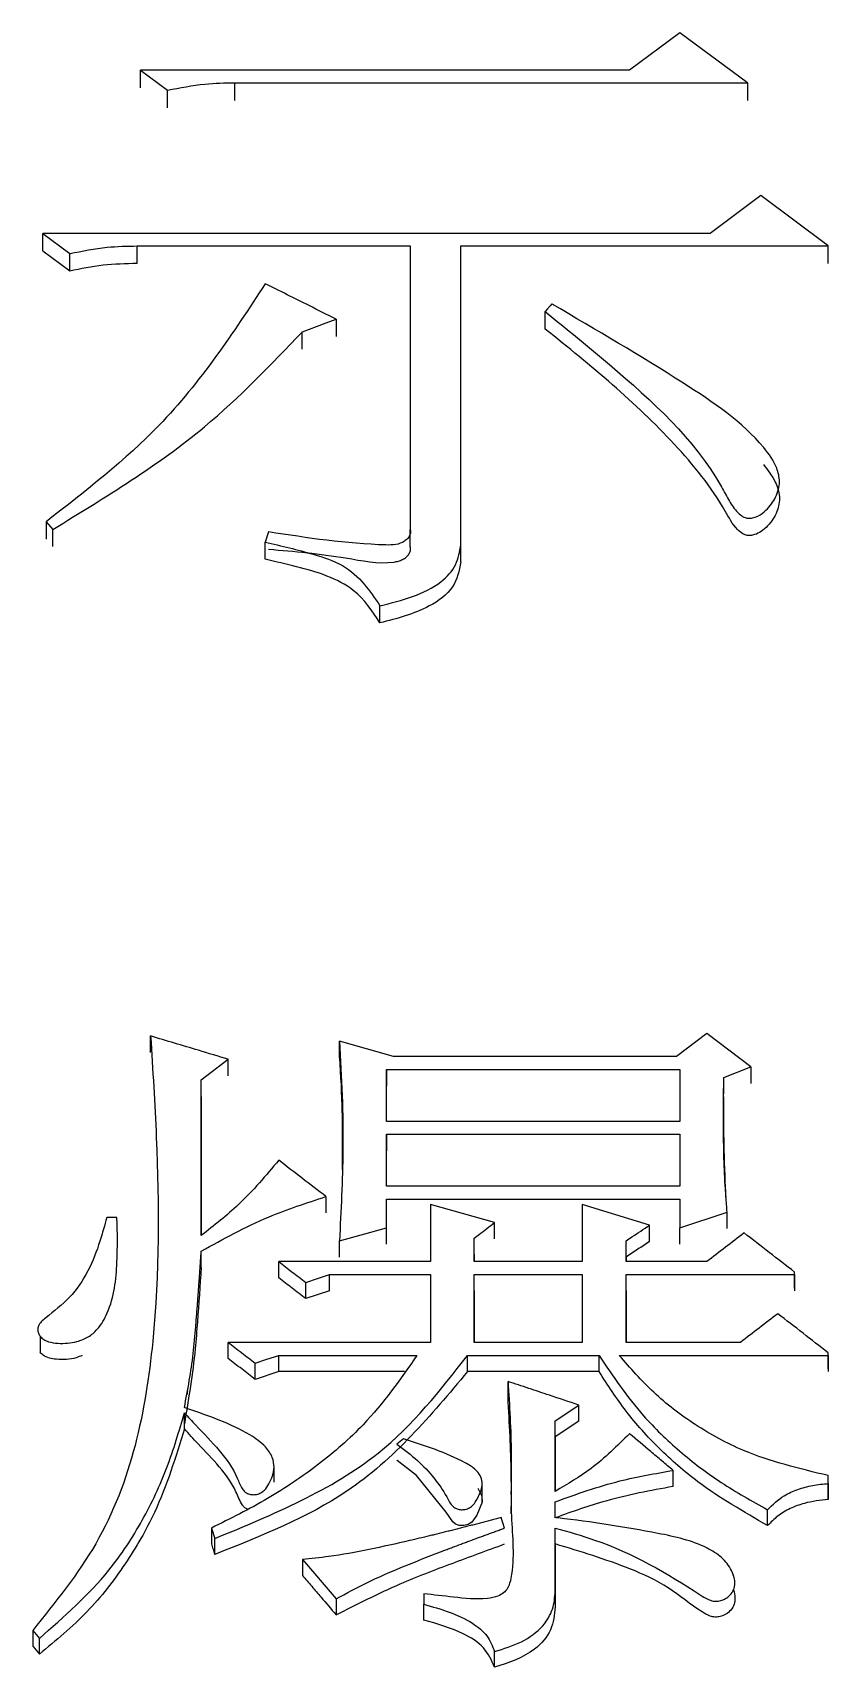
# Model space of a CAD drawing. Header units: millimetres. Extents: x 1890 to 4327, y 775 to 2498.
# Drawn here: x 2449.81 to 2452.36, y 2250.49 to 2255.74 of the extents above; entities that cross this region are included whole.
import ezdxf

# ---------------------------------------------------------------- set-up
doc = ezdxf.new("R2010")
doc.units = ezdxf.units.MM

msp = doc.modelspace()

# ---------------------------------------------------------------- linework, layer by layer
at = {"color": 7, "linetype": 'Continuous', "lineweight": 25}
for p, q in [((2451.8859, 2255.7398), (2451.7236, 2255.6194)), ((2452.1022, 2255.5793), (2451.8859, 2255.7398)), ((2450.1551, 2255.6194), (2450.2416, 2255.5552)), ((2450.1551, 2255.5625), (2450.1551, 2255.6194)), ((2450.2416, 2255.4983), (2450.2416, 2255.5552)), ((2450.458, 2255.5793), (2452.1022, 2255.5793)), ((2450.458, 2255.5224), (2450.458, 2255.5793)), ((2452.1022, 2255.5793), (2452.1022, 2255.5224)), ((2452.1455, 2255.2169), (2451.9832, 2255.0959)), ((2452.3618, 2255.0555), (2452.1455, 2255.2169)), ((2449.8414, 2255.0959), (2449.9279, 2255.0312)), ((2451.9832, 2255.0959), (2449.8414, 2255.0959)), ((2449.8414, 2255.0396), (2449.8414, 2255.0959)), ((2449.9279, 2254.9748), (2449.8414, 2255.0393)), ((2449.9279, 2254.975), (2449.9279, 2255.0312)), ((2450.1443, 2255.0555), (2451.0205, 2255.0555)), ((2450.1443, 2254.9992), (2450.1443, 2255.0555)), ((2451.0205, 2255.0555), (2451.0205, 2254.1459)), ((2451.1827, 2255.0555), (2452.3618, 2255.0555)), ((2451.1828, 2254.097), (2451.1827, 2255.0555)), ((2451.1827, 2254.9992), (2451.1827, 2255.0555)), ((2452.3618, 2254.9992), (2452.3618, 2255.0555)), ((2450.7825, 2254.8208), (2450.7825, 2254.7648)), ((2451.4532, 2254.789), (2451.4532, 2254.8452)), ((2450.6742, 2254.7243), (2450.6742, 2254.7802)), ((2449.8522, 2254.1705), (2449.8738, 2254.146)), ((2449.8522, 2254.1705), (2449.8522, 2254.1151)), ((2449.8738, 2254.0909), (2449.8738, 2254.146)), ((2450.5662, 2254.1378), (2450.5554, 2254.1051)), ((2451.0205, 2254.0906), (2451.0205, 2254.1459)), ((2451.1828, 2254.0417), (2451.1828, 2254.0969)), ((2450.9231, 2253.846), (2450.9231, 2253.9009)), ((2450.1875, 2252.4673), (2450.1875, 2252.5204)), ((2450.9664, 2252.4541), (2450.7933, 2252.5038)), ((2450.7933, 2252.4507), (2450.7933, 2252.5038)), ((2451.9724, 2252.5287), (2451.8751, 2252.4541)), ((2452.1131, 2252.4209), (2451.9724, 2252.5287)), ((2450.3498, 2252.3793), (2450.4364, 2252.4458)), ((2450.4364, 2252.3927), (2450.4364, 2252.4458)), ((2451.8751, 2252.4541), (2450.9664, 2252.4541)), ((2450.9448, 2252.4126), (2451.8859, 2252.4126)), ((2450.9448, 2252.2464), (2450.9448, 2252.4126)), ((2450.9448, 2252.4126), (2450.9448, 2252.3596)), ((2451.8859, 2252.4126), (2451.8859, 2252.2464)), ((2452.0265, 2252.3876), (2452.1131, 2252.4209)), ((2452.0265, 2252.3347), (2452.0265, 2252.3876)), ((2452.1131, 2252.4209), (2452.1131, 2252.3679)), ((2450.3498, 2251.8799), (2450.3498, 2252.3793)), ((2450.3498, 2252.3264), (2450.3498, 2252.3793)), ((2450.9448, 2252.2464), (2450.9448, 2252.3595)), ((2450.3498, 2252.3264), (2450.3498, 2251.8843)), ((2450.8018, 2252.2655), (2450.8019, 2252.0917)), ((2451.8859, 2252.2464), (2450.9448, 2252.2464)), ((2450.9448, 2252.2048), (2451.8859, 2252.2048)), ((2450.9448, 2252.0383), (2450.9448, 2252.2048)), ((2450.9448, 2252.2048), (2450.9448, 2252.1521)), ((2451.8859, 2252.2048), (2451.8859, 2252.0383)), ((2450.9448, 2252.0383), (2450.9448, 2252.1521)), ((2451.8859, 2252.0383), (2450.9448, 2252.0383)), ((2450.7501, 2252.005), (2450.7501, 2251.9525)), ((2450.9448, 2251.9967), (2451.8859, 2251.9967)), ((2450.9448, 2251.9049), (2450.9448, 2251.9967)), ((2450.9448, 2251.9442), (2450.9448, 2251.9967)), ((2451.0854, 2251.98), (2451.0854, 2251.7964)), ((2451.5722, 2251.98), (2451.5722, 2251.7964)), ((2451.8859, 2251.9967), (2451.8859, 2251.9049)), ((2450.0794, 2251.9383), (2450.0469, 2251.9383)), ((2450.9448, 2251.8526), (2450.9448, 2251.9442)), ((2451.2909, 2251.8692), (2451.2909, 2251.9216)), ((2451.8859, 2251.9049), (2452.0373, 2251.955)), ((2452.0373, 2251.9026), (2452.0373, 2251.955)), ((2450.7934, 2251.8632), (2450.9448, 2251.9049)), ((2450.7934, 2251.8109), (2450.7934, 2251.8632)), ((2450.9448, 2251.8526), (2450.9448, 2251.9049)), ((2451.226, 2251.7964), (2451.226, 2251.8716)), ((2451.226, 2251.8192), (2451.226, 2251.8716)), ((2451.7128, 2251.7964), (2451.7128, 2251.8632)), ((2451.7128, 2251.8109), (2451.7128, 2251.8632)), ((2451.7885, 2251.8609), (2451.7885, 2251.9133)), ((2451.8859, 2251.8526), (2451.8859, 2251.9049)), ((2450.0813, 2251.8612), (2450.0813, 2251.8615)), ((2450.3498, 2251.7776), (2450.3498, 2251.8298)), ((2451.226, 2251.8192), (2451.226, 2251.7964)), ((2451.7128, 2251.8109), (2451.7128, 2251.7964)), ((2451.0854, 2251.7964), (2450.5986, 2251.7964)), ((2450.5986, 2251.7442), (2450.5986, 2251.7964)), ((2451.5722, 2251.7964), (2451.226, 2251.7964)), ((2451.9724, 2251.7964), (2451.7128, 2251.7964)), ((2452.2537, 2251.7547), (2452.2537, 2251.763)), ((2452.2537, 2251.7109), (2452.2537, 2251.763)), ((2450.6852, 2251.6775), (2450.6852, 2251.7296)), ((2450.7609, 2251.7547), (2451.0854, 2251.7547)), ((2450.7609, 2251.7025), (2450.7609, 2251.7547)), ((2451.0854, 2251.7547), (2451.0854, 2251.5373)), ((2451.226, 2251.7547), (2451.5722, 2251.7547)), ((2451.226, 2251.5373), (2451.226, 2251.7547)), ((2451.226, 2251.7025), (2451.226, 2251.7547)), ((2451.5722, 2251.7547), (2451.5722, 2251.5373)), ((2451.7128, 2251.7547), (2452.2537, 2251.7547)), ((2451.7128, 2251.5373), (2451.7128, 2251.7547)), ((2451.7128, 2251.7025), (2451.7128, 2251.7547)), ((2452.2537, 2251.7547), (2452.2537, 2251.7025)), ((2450.7609, 2251.7025), (2450.6852, 2251.6775)), ((2451.226, 2251.7025), (2451.226, 2251.5373)), ((2451.7128, 2251.7025), (2451.7128, 2251.5373)), ((2449.8328, 2251.5575), (2449.8328, 2251.5053)), ((2451.0854, 2251.5373), (2450.4364, 2251.5373)), ((2450.5986, 2251.4954), (2451.0421, 2251.4954)), ((2450.5986, 2251.4436), (2450.5986, 2251.4954)), ((2451.2044, 2251.4954), (2451.6263, 2251.4954)), ((2451.2044, 2251.4436), (2451.2044, 2251.4954)), ((2451.5722, 2251.5373), (2451.226, 2251.5373)), ((2451.6263, 2251.4436), (2451.6263, 2251.4954)), ((2451.6912, 2251.4954), (2452.3619, 2251.4954)), ((2452.0806, 2251.5373), (2451.7128, 2251.5373)), ((2452.3619, 2251.4954), (2452.3619, 2251.5038)), ((2452.3619, 2251.4519), (2452.3619, 2251.5038)), ((2452.3619, 2251.4954), (2452.3619, 2251.4436)), ((2450.5229, 2251.4185), (2450.5229, 2251.4703)), ((2450.5986, 2251.4436), (2450.5229, 2251.4185)), ((2451.0019, 2251.4436), (2450.5986, 2251.4436)), ((2451.6263, 2251.4436), (2451.2044, 2251.4436)), ((2451.3342, 2251.3599), (2451.3342, 2251.4116)), ((2450.2958, 2251.2595), (2450.2958, 2251.3111)), ((2451.4857, 2251.2859), (2451.5614, 2251.3362)), ((2451.4857, 2251.0592), (2451.4857, 2251.2859)), ((2451.4857, 2251.2343), (2451.4857, 2251.2859)), ((2451.5614, 2251.2846), (2451.5614, 2251.3362)), ((2451.5614, 2251.2846), (2451.4857, 2251.2343)), ((2451.4857, 2251.2343), (2451.4857, 2251.0592)), ((2450.9989, 2251.2272), (2450.9773, 2251.2104)), ((2450.5836, 2251.0883), (2450.5836, 2251.14)), ((2451.2512, 2251.0257), (2451.2512, 2251.0772)), ((2451.8643, 2251.075), (2451.8643, 2251.1263)), ((2452.3619, 2251.0843), (2452.3619, 2251.1096)), ((2452.3619, 2251.0843), (2452.3619, 2251.033)), ((2451.4857, 2250.975), (2451.4857, 2251.0255)), ((2451.4857, 2250.9743), (2451.4857, 2251.0255)), ((2451.3234, 2250.9414), (2451.3126, 2250.975)), ((2452.1672, 2250.9491), (2452.1672, 2251.0003)), ((2450.3823, 2250.9414), (2450.3931, 2250.9077)), ((2451.4857, 2250.7392), (2451.4857, 2250.9414)), ((2451.4857, 2250.8903), (2451.4857, 2250.9414)), ((2450.3931, 2250.8567), (2450.3931, 2250.9077)), ((2451.4857, 2250.8903), (2451.4857, 2250.6884)), ((2450.6744, 2250.8403), (2450.7825, 2250.7139)), ((2450.6744, 2250.8403), (2450.6744, 2250.7894)), ((2452.0564, 2250.7898), (2452.0564, 2250.7943)), ((2450.7825, 2250.7139), (2450.7825, 2250.6631)), ((2451.0638, 2250.7307), (2451.0638, 2250.697)), ((2451.4857, 2250.7392), (2451.4857, 2250.6884)), ((2451.0638, 2250.6463), (2451.0638, 2250.697)), ((2449.8091, 2250.6125), (2449.8091, 2250.5618)), ((2449.8306, 2250.5367), (2449.8306, 2250.5874)), ((2451.291, 2250.4945), (2451.291, 2250.5451))]:
    msp.add_line(p, q, dxfattribs=at)
at = {"color": 7, "linetype": 'Continuous', "lineweight": 25, "flags": 128}
for points in [[(2451.7236, 2255.6194), (2451.1766, 2255.6194), (2450.1551, 2255.6194)], [(2451.4748, 2254.8694), (2451.4694, 2254.8633), (2451.4613, 2254.8542), (2451.4532, 2254.8452)], [(2450.6743, 2254.7803), (2450.7199, 2254.7973), (2450.7512, 2254.8091), (2450.7825, 2254.8208)], [(2450.5554, 2254.05), (2450.5554, 2254.0724), (2450.5554, 2254.0888), (2450.5554, 2254.1051)], [(2451.2909, 2251.9216), (2451.1882, 2251.9508), (2451.0854, 2251.98)], [(2451.7885, 2251.9133), (2451.6804, 2251.9466), (2451.5722, 2251.98)], [(2450.6852, 2251.7296), (2450.723, 2251.7421), (2450.7609, 2251.7547)], [(2450.4364, 2251.4854), (2450.4364, 2251.4984), (2450.4364, 2251.5113), (2450.4364, 2251.5243), (2450.4364, 2251.5373)], [(2450.5229, 2251.4703), (2450.5608, 2251.4829), (2450.5986, 2251.4954)], [(2451.2373, 2251.069), (2451.2501, 2251.0435), (2451.251, 2251.024), (2451.2344, 2250.9824), (2451.2183, 2250.9604), (2451.2063, 2250.9529), (2451.1921, 2250.9494), (2451.177, 2250.95), (2451.1657, 2250.954), (2451.1566, 2250.9609), (2451.136, 2250.9924), (2451.0401, 2251.1096), (2450.978, 2251.1584), (2450.9773, 2251.1589), (2450.9773, 2251.1589)], [(2452.3619, 2251.0582), (2452.3619, 2251.0753), (2452.3619, 2251.0925), (2452.3619, 2251.1096)], [(2452.3619, 2251.033), (2452.3619, 2251.0416), (2452.3619, 2251.0472), (2452.3619, 2251.0527), (2452.3619, 2251.0582)], [(2450.3823, 2250.9414), (2450.3823, 2250.9203), (2450.3823, 2250.9053), (2450.3823, 2250.8903)], [(2449.8091, 2250.6126), (2449.8198, 2250.6), (2449.8306, 2250.5874)], [(2449.8091, 2250.5619), (2449.8145, 2250.5556), (2449.8199, 2250.5492), (2449.8306, 2250.5367)]]:
    msp.add_lwpolyline(points, dxfattribs=at)
at = {"color": 7, "linetype": 'Continuous', "lineweight": 25}
for points, knots in [([(2450.2416, 2255.5552), (2450.2814, 2255.5631), (2450.3525, 2255.5774), (2450.4257, 2255.5787), (2450.458, 2255.5793)], [0, 0, 0, 0, 0.5588349, 1, 1, 1, 1]), ([(2449.9279, 2255.0312), (2449.9677, 2255.0392), (2450.0388, 2255.0536), (2450.112, 2255.0549), (2450.1443, 2255.0555)], [0, 0, 0, 0, 0.558835, 1, 1, 1, 1]), ([(2450.1443, 2254.999), (2450.1076, 2254.9983), (2450.0344, 2254.9968), (2449.9634, 2254.9821), (2449.9279, 2254.9748)], [0, 0, 0, 0, 0.501146, 1, 1, 1, 1]), ([(2450.5553, 2254.9342), (2450.4516, 2254.7762), (2450.2648, 2254.4915), (2449.9793, 2254.2694), (2449.8522, 2254.1705)], [0, 0, 0, 0, 0.554743, 1, 1, 1, 1]), ([(2450.7825, 2254.8208), (2450.7537, 2254.8352), (2450.7014, 2254.8613), (2450.6257, 2254.8991), (2450.5788, 2254.9225), (2450.5553, 2254.9342)], [0, 0, 0, 0, 0.380598, 0.690299, 1, 1, 1, 1]), ([(2451.4533, 2254.8452), (2451.5223, 2254.7889), (2451.7302, 2254.6195), (2451.9469, 2254.4218), (2452.0395, 2254.2439), (2452.0601, 2254.2114), (2452.0791, 2254.1923), (2452.0926, 2254.1839), (2452.1067, 2254.181), (2452.1212, 2254.1824), (2452.1412, 2254.1902), (2452.169, 2254.2119), (2452.1961, 2254.2492), (2452.209, 2254.2973), (2452.1958, 2254.3536), (2452.1104, 2254.4748), (2451.855, 2254.6467), (2451.6173, 2254.7861), (2451.4752, 2254.8692), (2451.4749, 2254.8694)], [0, 0, 0, 0, 0.129751, 0.390615, 0.417722, 0.440785, 0.449026, 0.457344, 0.462695, 0.468033, 0.476543, 0.491684, 0.518141, 0.545407, 0.56857, 0.608449, 0.76773, 0.999424, 1, 1, 1, 1]), ([(2449.8738, 2254.146), (2450.0433, 2254.2494), (2450.3438, 2254.4327), (2450.574, 2254.6748), (2450.6743, 2254.7803)], [0, 0, 0, 0, 0.564156, 1, 1, 1, 1]), ([(2452.1537, 2254.354), (2452.1677, 2254.3359), (2452.1921, 2254.3043), (2452.2087, 2254.2513), (2452.1998, 2254.2011), (2452.1751, 2254.1636), (2452.1483, 2254.1398), (2452.129, 2254.1294), (2452.112, 2254.1256), (2452.0984, 2254.1268), (2452.0839, 2254.1333), (2452.0567, 2254.1571), (2452.0024, 2254.2632), (2451.873, 2254.4225), (2451.6719, 2254.6131), (2451.5263, 2254.7302), (2451.4533, 2254.789)], [0, 0, 0, 0, 0.056587, 0.098625, 0.141053, 0.187023, 0.208835, 0.226448, 0.236596, 0.246842, 0.255499, 0.27218, 0.331955, 0.555309, 0.776815, 1, 1, 1, 1]), ([(2451.0202, 2254.1459), (2451.0208, 2254.1429), (2451.022, 2254.1371), (2451.0195, 2254.127), (2451.013, 2254.1168), (2450.9986, 2254.1046), (2450.9739, 2254.0954), (2450.8254, 2254.098), (2450.6906, 2254.1187), (2450.5662, 2254.1378)], [0, 0, 0, 0, 0.021761, 0.042896, 0.073473, 0.104863, 0.166644, 0.230755, 1, 1, 1, 1]), ([(2450.5554, 2254.1051), (2450.6069, 2254.0931), (2450.6913, 2254.0733), (2450.8059, 2254.0355), (2450.8756, 2253.9726), (2450.9074, 2253.9246), (2450.9231, 2253.9009)], [0, 0, 0, 0, 0.34927, 0.57275, 0.788452, 1, 1, 1, 1]), ([(2450.5662, 2254.0825), (2450.6483, 2254.0754), (2450.7817, 2254.0637), (2450.9219, 2254.0333), (2450.9828, 2254.0436), (2450.9963, 2254.049), (2451.0079, 2254.0568), (2451.0169, 2254.0667), (2451.021, 2254.0764), (2451.0216, 2254.0846), (2451.0207, 2254.0886), (2451.0202, 2254.0906)], [0, 0, 0, 0, 0.505401, 0.821161, 0.85106, 0.880945, 0.911279, 0.941153, 0.970244, 0.984887, 1, 1, 1, 1]), ([(2450.9231, 2253.9009), (2450.9945, 2253.9187), (2451.0926, 2253.9432), (2451.1724, 2254.0302), (2451.1793, 2254.0749), (2451.1828, 2254.097)], [0, 0, 0, 0, 0.574617, 0.790317, 1, 1, 1, 1]), ([(2450.9231, 2253.8459), (2450.8986, 2253.8836), (2450.8576, 2253.9466), (2450.7537, 2253.9999), (2450.6558, 2254.0269), (2450.5889, 2254.0422), (2450.5554, 2254.0499)], [0, 0, 0, 0, 0.328257, 0.547892, 0.773338, 1, 1, 1, 1]), ([(2451.1828, 2254.0418), (2451.1772, 2254.0136), (2451.1657, 2253.956), (2451.0659, 2253.8827), (2450.9779, 2253.86), (2450.9231, 2253.8459)], [0, 0, 0, 0, 0.266546, 0.544071, 1, 1, 1, 1]), ([(2450.1875, 2252.5204), (2450.1943, 2252.4118), (2450.2145, 2252.0863), (2450.2171, 2251.5404), (2450.1036, 2250.9788), (2449.882, 2250.7032), (2449.8091, 2250.6126)], [0, 0, 0, 0, 0.1662225, 0.4984072, 0.8349853, 1, 1, 1, 1]), ([(2450.4364, 2252.4458), (2450.4046, 2252.4553), (2450.3473, 2252.4725), (2450.2644, 2252.4974), (2450.2131, 2252.5127), (2450.1875, 2252.5204)], [0, 0, 0, 0, 0.382595, 0.691297, 1, 1, 1, 1]), ([(2450.7933, 2252.5038), (2450.7966, 2252.4456), (2450.8031, 2252.3291), (2450.8062, 2252.1155), (2450.7983, 2251.9601), (2450.7934, 2251.8632)], [0, 0, 0, 0, 0.273666, 0.547375, 1, 1, 1, 1]), ([(2450.7933, 2252.4507), (2450.7969, 2252.3925), (2450.8006, 2252.3303), (2450.8016, 2252.268), (2450.8016, 2252.2641)], [0, 0, 0, 0, 0.937412, 1, 1, 1, 1]), ([(2452.0373, 2251.955), (2452.036, 2251.9715), (2452.034, 2251.9962), (2452.0299, 2252.0539), (2452.0279, 2252.0992), (2452.0268, 2252.1404), (2452.0265, 2252.1528), (2452.0263, 2252.1652), (2452.0261, 2252.1775), (2452.0259, 2252.1899), (2452.0258, 2252.2023), (2452.0257, 2252.2146), (2452.0256, 2252.2311), (2452.0255, 2252.2476), (2452.0255, 2252.264), (2452.0256, 2252.2764), (2452.0256, 2252.2867), (2452.0257, 2252.2949), (2452.0257, 2252.3032), (2452.0258, 2252.3114), (2452.0258, 2252.3196), (2452.0259, 2252.3258), (2452.026, 2252.332), (2452.026, 2252.3381), (2452.0261, 2252.3443), (2452.0261, 2252.3505), (2452.0262, 2252.3567), (2452.0263, 2252.3628), (2452.0263, 2252.369), (2452.0264, 2252.3773), (2452.0265, 2252.3835), (2452.0265, 2252.3876)], [0, 0, 0, 0, 0.114246, 0.171369, 0.39989, 0.428452, 0.457013, 0.485575, 0.514136, 0.542697, 0.571259, 0.59982, 0.628382, 0.685505, 0.714066, 0.742627, 0.771189, 0.785469, 0.79975, 0.828312, 0.842592, 0.856873, 0.871154, 0.885434, 0.899715, 0.913996, 0.928276, 0.942557, 0.956838, 0.971119, 1, 1, 1, 1]), ([(2452.0338, 2252.0033), (2452.0338, 2252.0033), (2452.0338, 2252.0033), (2452.0337, 2252.0041), (2452.032, 2252.0392), (2452.0278, 2252.1363), (2452.0267, 2252.2354), (2452.0265, 2252.2902), (2452.0265, 2252.3155), (2452.0265, 2252.3215), (2452.0265, 2252.3242), (2452.0265, 2252.3245), (2452.0265, 2252.3247)], [0, 0, 0, 0, 0.00255, 0.007632, 0.020222, 0.476157, 0.750202, 0.924211, 0.964421, 0.979196, 0.990878, 1, 1, 1, 1]), ([(2450.5986, 2252.1216), (2450.5576, 2252.0729), (2450.484, 2251.9854), (2450.3911, 2251.9123), (2450.3499, 2251.8799)], [0, 0, 0, 0, 0.556386, 1, 1, 1, 1]), ([(2450.7501, 2252.005), (2450.7248, 2252.0244), (2450.6744, 2252.0633), (2450.6239, 2252.1022), (2450.5986, 2252.1216)], [0, 0, 0, 0, 0.500003, 1, 1, 1, 1]), ([(2450.3498, 2251.8298), (2450.4204, 2251.8689), (2450.547, 2251.9389), (2450.6878, 2251.9847), (2450.7501, 2252.005)], [0, 0, 0, 0, 0.5578888, 1, 1, 1, 1]), ([(2450.0469, 2251.9383), (2450.0399, 2251.9129), (2450.0152, 2251.8231), (2449.9624, 2251.7023), (2449.8712, 2251.6331), (2449.8365, 2251.6038), (2449.8271, 2251.5909), (2449.8244, 2251.5782), (2449.8266, 2251.5666), (2449.8333, 2251.5555), (2449.8444, 2251.5457), (2449.8635, 2251.5371), (2449.9001, 2251.5323), (2449.9447, 2251.5363), (2449.9889, 2251.553), (2450.0243, 2251.5845), (2450.0685, 2251.6632), (2450.0821, 2251.7873), (2450.0812, 2251.8897), (2450.0794, 2251.9378), (2450.0794, 2251.9383)], [0, 0, 0, 0, 0.0801741, 0.2833022, 0.3768882, 0.3951622, 0.4106034, 0.4221834, 0.4337475, 0.4459485, 0.4596218, 0.4747566, 0.5015385, 0.5546435, 0.5898789, 0.6251459, 0.6851674, 0.8527528, 0.9985461, 1, 1, 1, 1]), ([(2451.226, 2251.8716), (2451.2315, 2251.8757), (2451.245, 2251.8862), (2451.2666, 2251.9028), (2451.2828, 2251.9154), (2451.2909, 2251.9216)], [0, 0, 0, 0, 0.250001, 0.625, 1, 1, 1, 1]), ([(2451.7128, 2251.8632), (2451.7191, 2251.8674), (2451.7349, 2251.8778), (2451.7601, 2251.8945), (2451.7791, 2251.907), (2451.7885, 2251.9133)], [0, 0, 0, 0, 0.250001, 0.625, 1, 1, 1, 1]), ([(2452.0914, 2251.8883), (2452.0716, 2251.873), (2452.0319, 2251.8424), (2451.9923, 2251.8117), (2451.9724, 2251.7964)], [0, 0, 0, 0, 0.4999996, 1, 1, 1, 1]), ([(2452.2537, 2251.763), (2452.2266, 2251.7839), (2452.1726, 2251.8257), (2452.1185, 2251.8674), (2452.0914, 2251.8883)], [0, 0, 0, 0, 0.499999, 1, 1, 1, 1]), ([(2450.2958, 2251.3278), (2450.3065, 2251.3855), (2450.3227, 2251.4721), (2450.3303, 2251.5666), (2450.3337, 2251.6065), (2450.3348, 2251.621), (2450.3357, 2251.6319), (2450.3366, 2251.6428), (2450.3374, 2251.6537), (2450.3381, 2251.6627), (2450.3388, 2251.6718), (2450.3393, 2251.6791), (2450.3399, 2251.6863), (2450.3404, 2251.6936), (2450.3409, 2251.7008), (2450.3416, 2251.7099), (2450.3421, 2251.7172), (2450.3428, 2251.7262), (2450.3433, 2251.7335), (2450.3438, 2251.7407), (2450.3443, 2251.748), (2450.3448, 2251.7553), (2450.3454, 2251.7643), (2450.3459, 2251.7716), (2450.3465, 2251.7806), (2450.347, 2251.7879), (2450.3476, 2251.797), (2450.3481, 2251.8042), (2450.3486, 2251.8115), (2450.3491, 2251.8194), (2450.3496, 2251.8255), (2450.3498, 2251.8298)], [0, 0, 0, 0, 0.346641, 0.519778, 0.56306, 0.584702, 0.606343, 0.627984, 0.649625, 0.671267, 0.682087, 0.703729, 0.714549, 0.72537, 0.747011, 0.757832, 0.779473, 0.790294, 0.811935, 0.822756, 0.833576, 0.855218, 0.866038, 0.887679, 0.8985, 0.920141, 0.930962, 0.952603, 0.963424, 0.974244, 1, 1, 1, 1]), ([(2451.7885, 2251.8609), (2451.7759, 2251.8526), (2451.7507, 2251.8359), (2451.7254, 2251.8192), (2451.7128, 2251.8109)], [0, 0, 0, 0, 0.4999968, 1, 1, 1, 1]), ([(2450.3498, 2251.7776), (2450.3458, 2251.7196), (2450.3398, 2251.6325), (2450.3272, 2251.465), (2450.3091, 2251.3562), (2450.2958, 2251.2762)], [0, 0, 0, 0, 0.346763, 0.520146, 1, 1, 1, 1]), ([(2450.5986, 2251.7964), (2450.6131, 2251.7853), (2450.6419, 2251.763), (2450.6708, 2251.7408), (2450.6852, 2251.7296)], [0, 0, 0, 0, 0.499999, 1, 1, 1, 1]), ([(2450.6852, 2251.6775), (2450.6708, 2251.6886), (2450.6419, 2251.7109), (2450.6131, 2251.7331), (2450.5986, 2251.7442)], [0, 0, 0, 0, 0.499998, 1, 1, 1, 1]), ([(2452.1996, 2251.6293), (2452.1798, 2251.614), (2452.1401, 2251.5833), (2452.1004, 2251.5526), (2452.0806, 2251.5373)], [0, 0, 0, 0, 0.5, 1, 1, 1, 1]), ([(2452.3619, 2251.5038), (2452.3348, 2251.5247), (2452.2807, 2251.5666), (2452.2266, 2251.6084), (2452.1996, 2251.6293)], [0, 0, 0, 0, 0.499999, 1, 1, 1, 1]), ([(2449.9683, 2251.4956), (2449.9619, 2251.4927), (2449.9364, 2251.4817), (2449.8985, 2251.4806), (2449.8628, 2251.4857), (2449.8438, 2251.4934), (2449.8361, 2251.502), (2449.833, 2251.5055)], [0, 0, 0, 0, 0.148468, 0.585965, 0.740537, 0.896744, 1, 1, 1, 1]), ([(2451.0421, 2251.4954), (2450.9886, 2251.4186), (2450.8997, 2251.2913), (2450.7282, 2251.1431), (2450.5644, 2251.0318), (2450.4432, 2250.9716), (2450.3823, 2250.9414)], [0, 0, 0, 0, 0.333002, 0.552476, 0.774971, 1, 1, 1, 1]), ([(2450.3931, 2250.9077), (2450.5816, 2250.9858), (2450.9131, 2251.1231), (2451.1166, 2251.3832), (2451.2044, 2251.4954)], [0, 0, 0, 0, 0.568507, 1, 1, 1, 1]), ([(2450.4364, 2251.5373), (2450.4508, 2251.5261), (2450.4797, 2251.5038), (2450.5085, 2251.4815), (2450.5229, 2251.4703)], [0, 0, 0, 0, 0.499999, 1, 1, 1, 1]), ([(2451.6263, 2251.4954), (2451.6709, 2251.429), (2451.7447, 2251.3191), (2451.8832, 2251.1861), (2452.0164, 2251.0841), (2452.1167, 2251.0283), (2452.1672, 2251.0003)], [0, 0, 0, 0, 0.3338091, 0.553089, 0.7752188, 1, 1, 1, 1]), ([(2452.3619, 2251.1096), (2452.269, 2251.132), (2452.117, 2251.1687), (2451.9328, 2251.2697), (2451.7979, 2251.3731), (2451.7266, 2251.4549), (2451.6912, 2251.4954)], [0, 0, 0, 0, 0.347456, 0.568585, 0.785979, 1, 1, 1, 1]), ([(2451.2044, 2251.4436), (2451.0871, 2251.303), (2450.8738, 2251.0474), (2450.5422, 2250.9158), (2450.3931, 2250.8567)], [0, 0, 0, 0, 0.550322, 1, 1, 1, 1]), ([(2450.5229, 2251.4185), (2450.5085, 2251.4296), (2450.4797, 2251.4519), (2450.4508, 2251.4742), (2450.4364, 2251.4854)], [0, 0, 0, 0, 0.499999, 1, 1, 1, 1]), ([(2452.1672, 2250.9491), (2452.0902, 2250.9934), (2451.9642, 2251.0661), (2451.8174, 2251.1951), (2451.7102, 2251.3137), (2451.6542, 2251.4005), (2451.6263, 2251.4436)], [0, 0, 0, 0, 0.3460616, 0.5666401, 0.7845076, 1, 1, 1, 1]), ([(2451.3342, 2251.4116), (2451.339, 2251.3341), (2451.348, 2251.1905), (2451.3396, 2250.9802), (2451.3577, 2250.8357), (2451.337, 2250.7524), (2451.3209, 2250.7327), (2451.2985, 2250.7205), (2451.2438, 2250.7099), (2451.1632, 2250.7192), (2451.0955, 2250.727), (2451.0638, 2250.7307)], [0, 0, 0, 0, 0.256994, 0.476109, 0.695219, 0.732033, 0.752358, 0.772757, 0.805752, 0.908876, 1, 1, 1, 1]), ([(2451.5614, 2251.3362), (2451.53, 2251.3466), (2451.4764, 2251.3644), (2451.4007, 2251.3896), (2451.3564, 2251.4043), (2451.3342, 2251.4116)], [0, 0, 0, 0, 0.414509, 0.7072526, 1, 1, 1, 1]), ([(2450.305, 2251.3706), (2450.305, 2251.3707), (2450.305, 2251.3709), (2450.3056, 2251.3741), (2450.3064, 2251.3784), (2450.3071, 2251.3817)], [0, 0, 0, 0, 0.077285, 0.286179, 1, 1, 1, 1]), ([(2451.3447, 2250.9873), (2451.345, 2251.0293), (2451.3457, 2251.1538), (2451.3388, 2251.2778), (2451.3342, 2251.3599)], [0, 0, 0, 0, 0.337144, 1, 1, 1, 1]), ([(2449.8306, 2250.5874), (2449.9099, 2250.6571), (2450.0396, 2250.7711), (2450.164, 2250.9645), (2450.2445, 2251.1345), (2450.2787, 2251.2523), (2450.2957, 2251.3111)], [0, 0, 0, 0, 0.345608, 0.56562, 0.783503, 1, 1, 1, 1]), ([(2450.2958, 2251.3111), (2450.3079, 2251.2977), (2450.3687, 2251.2308), (2450.4481, 2251.1563), (2450.4756, 2251.0745), (2450.4889, 2251.0573), (2450.5008, 2251.0507), (2450.5142, 2251.048), (2450.5282, 2251.0489), (2450.5419, 2251.0538), (2450.5562, 2251.0651), (2450.573, 2251.0923), (2450.5872, 2251.1284), (2450.5793, 2251.1707), (2450.5539, 2251.2084), (2450.466, 2251.2695), (2450.3716, 2251.3016), (2450.2994, 2251.3266), (2450.2958, 2251.3278)], [0, 0, 0, 0, 0.066061, 0.330698, 0.377872, 0.393648, 0.409584, 0.423627, 0.439084, 0.455682, 0.472085, 0.502894, 0.574478, 0.61493, 0.665656, 0.740076, 0.987057, 1, 1, 1, 1]), ([(2450.2957, 2251.2595), (2450.2679, 2251.1688), (2450.2219, 2251.0189), (2450.1091, 2250.824), (2449.9885, 2250.6678), (2449.8835, 2250.5806), (2449.8306, 2250.5367)], [0, 0, 0, 0, 0.334701, 0.553509, 0.775023, 1, 1, 1, 1]), ([(2450.4979, 2251.002), (2450.4951, 2251.0033), (2450.4886, 2251.0064), (2450.4742, 2251.0251), (2450.4475, 2251.1033), (2450.3686, 2251.1787), (2450.3102, 2251.2435), (2450.2958, 2251.2595)], [0, 0, 0, 0, 0.025812, 0.060648, 0.209585, 0.805129, 1, 1, 1, 1]), ([(2451.7236, 2251.2439), (2451.6845, 2251.205), (2451.614, 2251.1349), (2451.5252, 2251.0825), (2451.4857, 2251.0592)], [0, 0, 0, 0, 0.5551112, 1, 1, 1, 1]), ([(2451.8643, 2251.1263), (2451.8522, 2251.1364), (2451.8281, 2251.1566), (2451.7812, 2251.1958), (2451.7464, 2251.2249), (2451.7236, 2251.2439)], [0, 0, 0, 0, 0.25711, 0.51422, 1, 1, 1, 1]), ([(2450.9773, 2251.2104), (2451.0002, 2251.1934), (2451.0439, 2251.1609), (2451.0976, 2251.1033), (2451.1326, 2251.0528), (2451.1503, 2251.0154), (2451.168, 2251.0032), (2451.1805, 2251.0001), (2451.1942, 2251.0002), (2451.2081, 2251.004), (2451.2222, 2251.0137), (2451.2364, 2251.0356), (2451.2491, 2251.0609), (2451.253, 2251.0893), (2451.2453, 2251.1104), (2451.2281, 2251.1329), (2451.1787, 2251.1618), (2451.1015, 2251.195), (2451.0333, 2251.2164), (2450.9989, 2251.2272)], [0, 0, 0, 0, 0.117411, 0.224515, 0.331514, 0.385099, 0.401502, 0.417942, 0.434593, 0.453955, 0.473463, 0.503457, 0.565825, 0.597867, 0.629903, 0.663788, 0.718191, 0.858064, 1, 1, 1, 1]), ([(2451.4857, 2251.0255), (2451.5541, 2251.0501), (2451.6767, 2251.0941), (2451.8068, 2251.1165), (2451.8643, 2251.1263)], [0, 0, 0, 0, 0.5585499, 1, 1, 1, 1]), ([(2451.8643, 2251.075), (2451.7915, 2251.0614), (2451.6618, 2251.0373), (2451.5394, 2250.9935), (2451.4857, 2250.9743)], [0, 0, 0, 0, 0.561231, 1, 1, 1, 1]), ([(2452.1672, 2251.0003), (2452.1837, 2251.0165), (2452.2112, 2251.0434), (2452.2636, 2251.0662), (2452.3115, 2251.0797), (2452.345, 2251.0828), (2452.3619, 2251.0843)], [0, 0, 0, 0, 0.330678, 0.55099, 0.77457, 1, 1, 1, 1]), ([(2452.3619, 2251.033), (2452.3359, 2251.0301), (2452.2934, 2251.0254), (2452.2389, 2251.0052), (2452.1981, 2250.9811), (2452.1774, 2250.9597), (2452.1672, 2250.9491)], [0, 0, 0, 0, 0.3471514, 0.569168, 0.7868569, 1, 1, 1, 1]), ([(2451.3126, 2250.975), (2451.3099, 2250.9743), (2451.3047, 2250.9729), (2451.2967, 2250.9709), (2451.2888, 2250.9688), (2451.2782, 2250.966), (2451.2676, 2250.9632), (2451.257, 2250.9605), (2451.2491, 2250.9584), (2451.2385, 2250.9556), (2451.2279, 2250.9529), (2451.2173, 2250.9501), (2451.2093, 2250.9481), (2451.1987, 2250.9453), (2451.1881, 2250.9426), (2451.1748, 2250.9392), (2451.1616, 2250.9359), (2451.1456, 2250.9319), (2451.1244, 2250.9265), (2451.1031, 2250.9213), (2451.0658, 2250.9123), (2450.9536, 2250.8862), (2450.8186, 2250.8556), (2450.7025, 2250.8433), (2450.6744, 2250.8403)], [0, 0, 0, 0, 0.012619, 0.025237, 0.037856, 0.050474, 0.075711, 0.08833, 0.100948, 0.113567, 0.138804, 0.151422, 0.164041, 0.176659, 0.201896, 0.214515, 0.239752, 0.264989, 0.290226, 0.3407, 0.365937, 0.466887, 0.870929, 1, 1, 1, 1]), ([(2451.4857, 2250.9414), (2451.5282, 2250.9294), (2451.6964, 2250.8819), (2451.8541, 2250.7916), (2451.9714, 2250.7134), (2451.9916, 2250.7065), (2452.0091, 2250.7063), (2452.0253, 2250.7109), (2452.0409, 2250.7202), (2452.0546, 2250.7346), (2452.0626, 2250.7533), (2452.0627, 2250.7781), (2452.0506, 2250.8112), (2452.0212, 2250.8488), (2451.944, 2250.8974), (2451.7628, 2250.937), (2451.5993, 2250.9614), (2451.4887, 2250.9746), (2451.4857, 2250.975)], [0, 0, 0, 0, 0.099165, 0.391823, 0.413047, 0.4272, 0.439104, 0.450968, 0.464473, 0.480605, 0.498238, 0.5147, 0.543399, 0.586336, 0.629267, 0.752496, 0.993107, 1, 1, 1, 1]), ([(2450.7825, 2250.7139), (2450.8157, 2250.7319), (2450.9172, 2250.787), (2451.0361, 2250.8333), (2451.1235, 2250.8672), (2451.142, 2250.8743), (2451.1605, 2250.8813), (2451.1767, 2250.8874), (2451.1907, 2250.8926), (2451.1976, 2250.8952), (2451.2069, 2250.8987), (2451.2162, 2250.9021), (2451.2255, 2250.9056), (2451.2325, 2250.9082), (2451.2418, 2250.9116), (2451.2511, 2250.915), (2451.2605, 2250.9184), (2451.2674, 2250.921), (2451.2768, 2250.9244), (2451.2861, 2250.9278), (2451.2954, 2250.9312), (2451.3024, 2250.9337), (2451.3117, 2250.9371), (2451.3187, 2250.9397), (2451.3234, 2250.9414)], [0, 0, 0, 0, 0.194919, 0.596792, 0.647185, 0.672381, 0.697577, 0.74797, 0.760568, 0.773166, 0.785764, 0.81096, 0.823558, 0.836156, 0.848754, 0.873951, 0.886549, 0.899147, 0.911745, 0.936941, 0.949539, 0.962137, 0.974736, 1, 1, 1, 1]), ([(2450.7825, 2250.6631), (2450.8503, 2250.6973), (2450.9709, 2250.7581), (2451.1545, 2250.8285), (2451.2671, 2250.8697), (2451.3234, 2250.8903)], [0, 0, 0, 0, 0.390671, 0.695193, 1, 1, 1, 1]), ([(2452.0562, 2250.7431), (2452.0563, 2250.7428), (2452.0613, 2250.7352), (2452.063, 2250.7189), (2452.0614, 2250.6966), (2452.0502, 2250.678), (2452.0342, 2250.6644), (2452.0163, 2250.6568), (2451.9987, 2250.655), (2451.978, 2250.6594), (2451.9257, 2250.69), (2451.8529, 2250.7549), (2451.6919, 2250.8281), (2451.5665, 2250.8659), (2451.4857, 2250.8903)], [0, 0, 0, 0, 0.001452, 0.042027, 0.075255, 0.108643, 0.140012, 0.167054, 0.189667, 0.212296, 0.253614, 0.448848, 0.644465, 1, 1, 1, 1]), ([(2450.6744, 2250.7894), (2450.6844, 2250.7777), (2450.7043, 2250.7544), (2450.7404, 2250.7123), (2450.7665, 2250.6819), (2450.7825, 2250.6631)], [0, 0, 0, 0, 0.277089, 0.554178, 1, 1, 1, 1]), ([(2451.291, 2250.5451), (2451.3205, 2250.5542), (2451.3787, 2250.5721), (2451.4455, 2250.6202), (2451.4811, 2250.6801), (2451.4842, 2250.7196), (2451.4857, 2250.7392)], [0, 0, 0, 0, 0.291567, 0.574035, 0.788626, 1, 1, 1, 1]), ([(2451.0638, 2250.697), (2451.1189, 2250.6812), (2451.1949, 2250.6593), (2451.2707, 2250.5983), (2451.2843, 2250.5627), (2451.291, 2250.5451)], [0, 0, 0, 0, 0.572071, 0.789697, 1, 1, 1, 1]), ([(2451.4857, 2250.6884), (2451.4831, 2250.6634), (2451.4779, 2250.6127), (2451.4115, 2250.5341), (2451.3372, 2250.5097), (2451.291, 2250.4945)], [0, 0, 0, 0, 0.2694188, 0.5458195, 1, 1, 1, 1]), ([(2451.291, 2250.4945), (2451.2813, 2250.5166), (2451.2615, 2250.5618), (2451.1763, 2250.614), (2451.1068, 2250.6339), (2451.0638, 2250.6463)], [0, 0, 0, 0, 0.267567, 0.547482, 1, 1, 1, 1])]:
    msp.add_open_spline(points, degree=3, knots=knots, dxfattribs=at)
msp.add_open_spline([(2450.3823, 2250.8903), (2450.3841, 2250.8847), (2450.3877, 2250.8735), (2450.3913, 2250.8623), (2450.3931, 2250.8567)], degree=3, dxfattribs=at)

doc.saveas('drawing.dxf')
